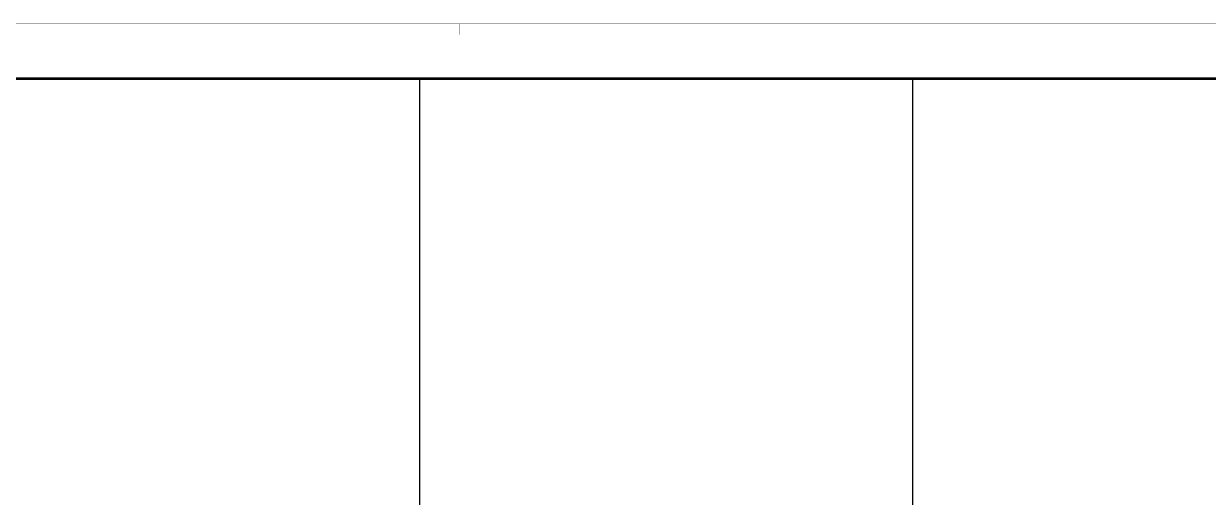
# Model space of a CAD drawing. Extents: x -280168 to 205214, y -148835 to -64913.
# Drawn here: x 24538 to 46168, y -98075 to -89430 of the extents above; entities that cross this region are included whole.
import ezdxf

# ---------------------------------------------------------------- set-up
doc = ezdxf.new("R2010")
doc.units = 0
doc.header["$LTSCALE"] = 1000
doc.header["$MEASUREMENT"] = 0
doc.layers.add('04-不打印_辅助线', color=165, linetype='Continuous', plot=False)

# ---------------------------------------------------------------- blocks, each defined once
blk = doc.blocks.new('图框-A1+1-4')
for points, const_width in [([(0, 0), (1051, 0), (1051, 594), (0, 594)], 0.05), ([(976, 584), (25, 584), (25, 10), (976, 10)], 0.5)]:
    blk.add_lwpolyline(points, close=True, dxfattribs=dict(const_width=const_width))
at = {"const_width": 0.05}
blk.add_lwpolyline([(525.5, 594), (525.5, 592)], dxfattribs=at)

msp = doc.modelspace()

# ---------------------------------------------------------------- linework, layer by layer
at = {"layer": '04-不打印_辅助线'}
for p, q in [((31768.4, -90432.1), (31768.4, -114984.6)), ((40768.4, -90432.1), (40768.4, -114984.6))]:
    msp.add_line(p, q, dxfattribs=at)
msp.add_lwpolyline([(-17547.6, -117932.1), (77552.4, -117932.1), (77552.4, -90432.1), (-17547.6, -90432.1)], close=True, dxfattribs=at)

# ---------------------------------------------------------------- block references
at = {"xscale": 100, "yscale": 100, "zscale": 100}
msp.add_blockref('图框-A1+1-4', (-20047.6, -148832.1), dxfattribs=at)

doc.saveas('drawing.dxf')
